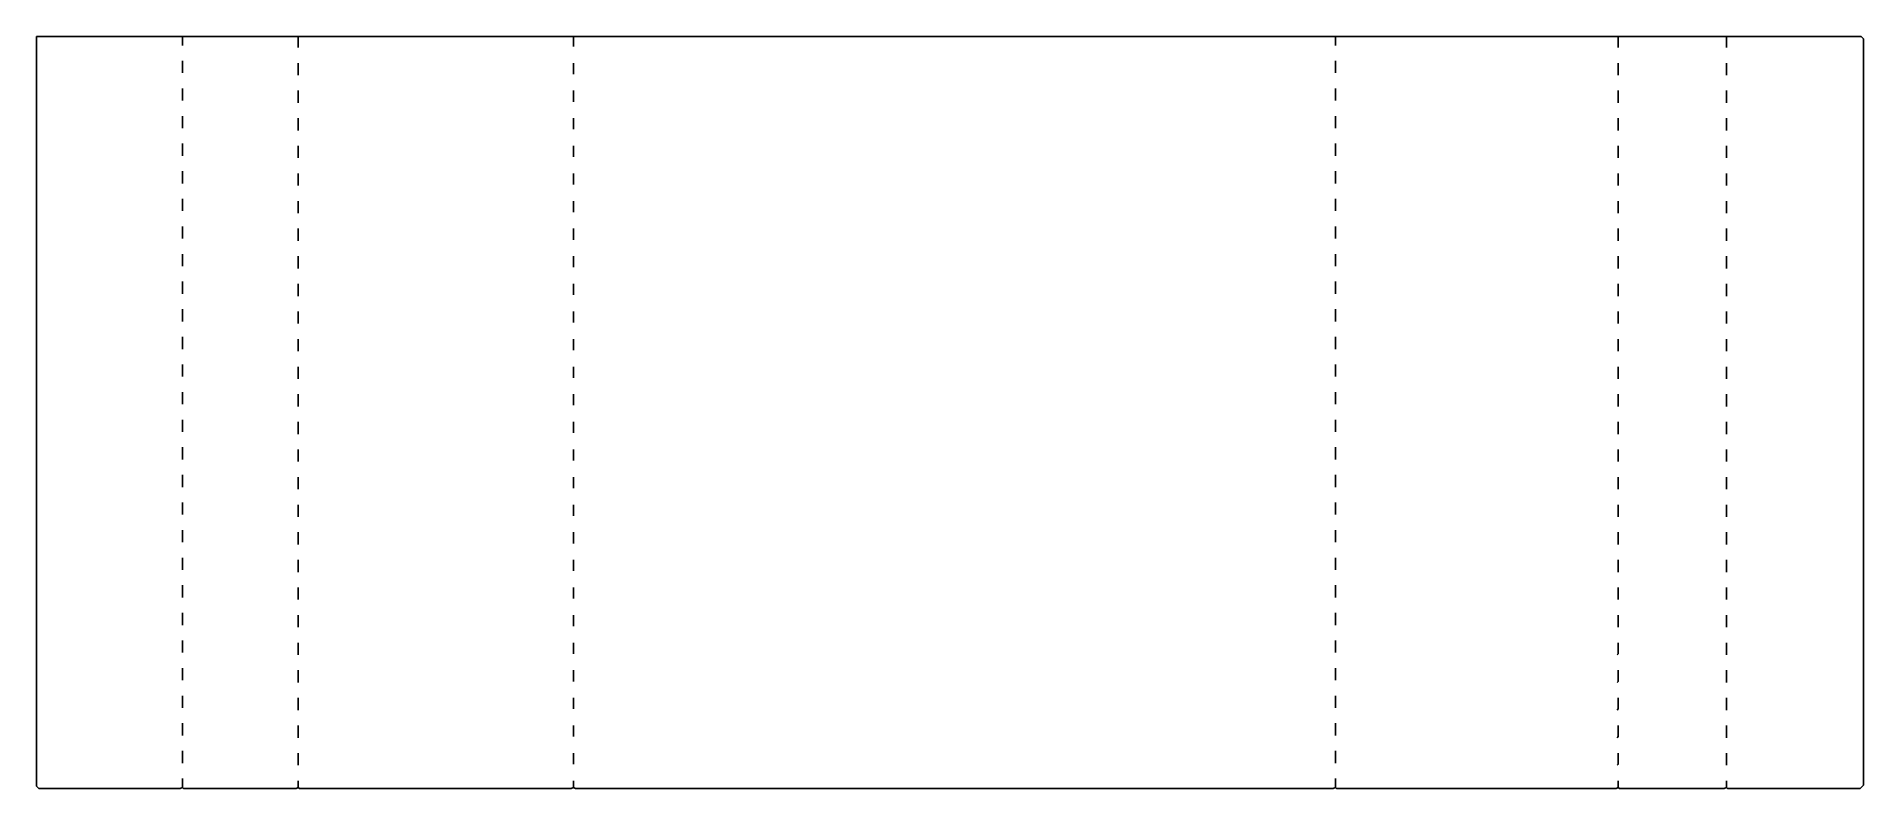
# Model space of a CAD drawing. Extents: x 85 to 1739, y 37 to 718.
import ezdxf

# ---------------------------------------------------------------- set-up
doc = ezdxf.new("R2010")
doc.units = 0
doc.layers.get('0').update_dxf_attribs({"linetype": 'CONTINUOUS'})

msp = doc.modelspace()

# ---------------------------------------------------------------- linework, layer by layer
at = {"color": 250, "linetype": 'CONTINUOUS'}
for points in [[(1615, 38), (1616, 37), (1736, 37), (1738, 39), (1739, 40), (1739, 716), (1737, 718), (85, 718), (85, 39), (87, 37), (215, 37), (217, 38), (218, 37), (320, 37), (322, 38), (323, 37), (569, 37), (571, 38), (573, 37), (1259, 37), (1261, 38), (1262, 37), (1515, 37), (1517, 38), (1518, 37), (1613, 37), (1615, 38), (1615, 44)], [(217, 710), (217, 718)], [(322, 708), (322, 718)], [(571, 709), (571, 718)], [(1261, 710), (1261, 718)], [(1615, 708), (1615, 718)], [(217, 685), (217, 696)], [(1261, 685), (1261, 696)], [(322, 683), (322, 694)], [(571, 684), (571, 694)], [(1615, 683), (1615, 694)], [(217, 660), (217, 671)], [(322, 658), (322, 669)], [(571, 659), (571, 669)], [(1261, 660), (1261, 671)], [(1615, 658), (1615, 669)], [(217, 635), (217, 646)], [(1261, 635), (1261, 646)], [(322, 633), (322, 644)], [(571, 634), (571, 644)], [(1615, 633), (1615, 644)], [(217, 610), (217, 621)], [(322, 608), (322, 619)], [(571, 609), (571, 619)], [(1261, 610), (1261, 621)], [(1615, 608), (1615, 619)], [(217, 585), (217, 596)], [(1261, 585), (1261, 596)], [(322, 583), (322, 594)], [(571, 584), (571, 594)], [(1615, 583), (1615, 594)], [(217, 560), (217, 571)], [(322, 558), (322, 569)], [(571, 559), (571, 569)], [(1261, 560), (1261, 571)], [(1615, 558), (1615, 569)], [(217, 535), (217, 546)], [(1261, 535), (1261, 546)], [(322, 533), (322, 544)], [(571, 534), (571, 544)], [(1615, 533), (1615, 544)], [(217, 510), (217, 521)], [(322, 508), (322, 519)], [(571, 509), (571, 519)], [(1261, 510), (1261, 521)], [(1615, 508), (1615, 519)], [(217, 485), (217, 496)], [(322, 483), (322, 494)], [(571, 484), (571, 494)], [(1261, 485), (1261, 496)], [(1615, 483), (1615, 494)], [(217, 460), (217, 471)], [(322, 458), (322, 469)], [(571, 459), (571, 469)], [(1261, 460), (1261, 471)], [(1615, 458), (1615, 469)], [(217, 435), (217, 446)], [(322, 433), (322, 444)], [(571, 434), (571, 444)], [(1261, 435), (1261, 446)], [(1615, 433), (1615, 444)], [(217, 410), (217, 421)], [(322, 408), (322, 419)], [(571, 409), (571, 419)], [(1261, 410), (1261, 421)], [(1615, 408), (1615, 419)], [(217, 385), (217, 396)], [(322, 383), (322, 394)], [(571, 384), (571, 394)], [(1261, 385), (1261, 396)], [(1615, 383), (1615, 394)], [(217, 360), (217, 371)], [(322, 358), (322, 369)], [(571, 359), (571, 369)], [(1261, 360), (1261, 371)], [(1615, 358), (1615, 369)], [(217, 335), (217, 346)], [(322, 333), (322, 344)], [(571, 334), (571, 344)], [(1261, 335), (1261, 346)], [(1615, 333), (1615, 344)], [(217, 310), (217, 321)], [(322, 308), (322, 319)], [(571, 309), (571, 319)], [(1261, 310), (1261, 321)], [(1615, 308), (1615, 319)], [(217, 285), (217, 296)], [(322, 283), (322, 294)], [(571, 284), (571, 294)], [(1261, 285), (1261, 296)], [(1615, 283), (1615, 294)], [(217, 260), (217, 271)], [(322, 258), (322, 269)], [(571, 259), (571, 269)], [(1261, 260), (1261, 271)], [(1615, 258), (1615, 269)], [(217, 235), (217, 246)], [(322, 233), (322, 244)], [(571, 234), (571, 244)], [(1261, 235), (1261, 246)], [(1615, 233), (1615, 244)], [(217, 210), (217, 221)], [(322, 208), (322, 219)], [(571, 209), (571, 219)], [(1261, 210), (1261, 221)], [(1615, 208), (1615, 219)], [(217, 185), (217, 196)], [(322, 183), (322, 194)], [(571, 184), (571, 194)], [(1261, 185), (1261, 196)], [(1615, 183), (1615, 194)], [(217, 160), (217, 171)], [(322, 158), (322, 169)], [(571, 159), (571, 169)], [(1261, 160), (1261, 171)], [(1615, 158), (1615, 169)], [(217, 135), (217, 146)], [(322, 133), (322, 144)], [(571, 134), (571, 144)], [(1261, 135), (1261, 146)], [(1615, 133), (1615, 144)], [(217, 110), (217, 121)], [(322, 108), (322, 119)], [(571, 109), (571, 119)], [(1261, 110), (1261, 121)], [(1615, 108), (1615, 119)], [(217, 85), (217, 96)], [(322, 83), (322, 94)], [(571, 84), (571, 94)], [(1261, 85), (1261, 96)], [(1615, 83), (1615, 94)], [(217, 60), (217, 71)], [(322, 58), (322, 69)], [(571, 59), (571, 69)], [(1261, 60), (1261, 71)], [(1615, 58), (1615, 69)], [(217, 38), (217, 46)], [(322, 38), (322, 44)], [(571, 38), (571, 44)], [(1261, 38), (1261, 46)]]:
    msp.add_lwpolyline(points, dxfattribs=at)
at = {"color": 251, "linetype": 'CONTINUOUS'}
for points in [[(1517, 708), (1517, 718)], [(1517, 683), (1517, 694)], [(1517, 658), (1517, 669)], [(1517, 633), (1517, 644)], [(1517, 608), (1517, 619)], [(1517, 583), (1517, 594)], [(1517, 558), (1517, 569)], [(1517, 533), (1517, 544)], [(1517, 508), (1517, 519)], [(1517, 483), (1517, 494)], [(1517, 458), (1517, 469)], [(1517, 433), (1517, 444)], [(1517, 408), (1517, 419)], [(1517, 383), (1517, 394)], [(1517, 358), (1517, 369)], [(1517, 333), (1517, 344)], [(1517, 308), (1517, 319)], [(1517, 283), (1517, 294)], [(1517, 258), (1517, 269)], [(1517, 233), (1517, 244)], [(1517, 208), (1517, 219)], [(1517, 183), (1517, 194)], [(1517, 38), (1517, 44)]]:
    msp.add_lwpolyline(points, dxfattribs=at)
at = {"color": 252, "linetype": 'CONTINUOUS'}
for points in [[(1516, 158), (1517, 159), (1517, 169)], [(1516, 133), (1517, 134), (1517, 144)], [(1516, 108), (1517, 109), (1517, 119)], [(1516, 83), (1517, 84), (1517, 94)], [(1516, 58), (1517, 59), (1517, 69)]]:
    msp.add_lwpolyline(points, dxfattribs=at)

doc.saveas('drawing.dxf')
